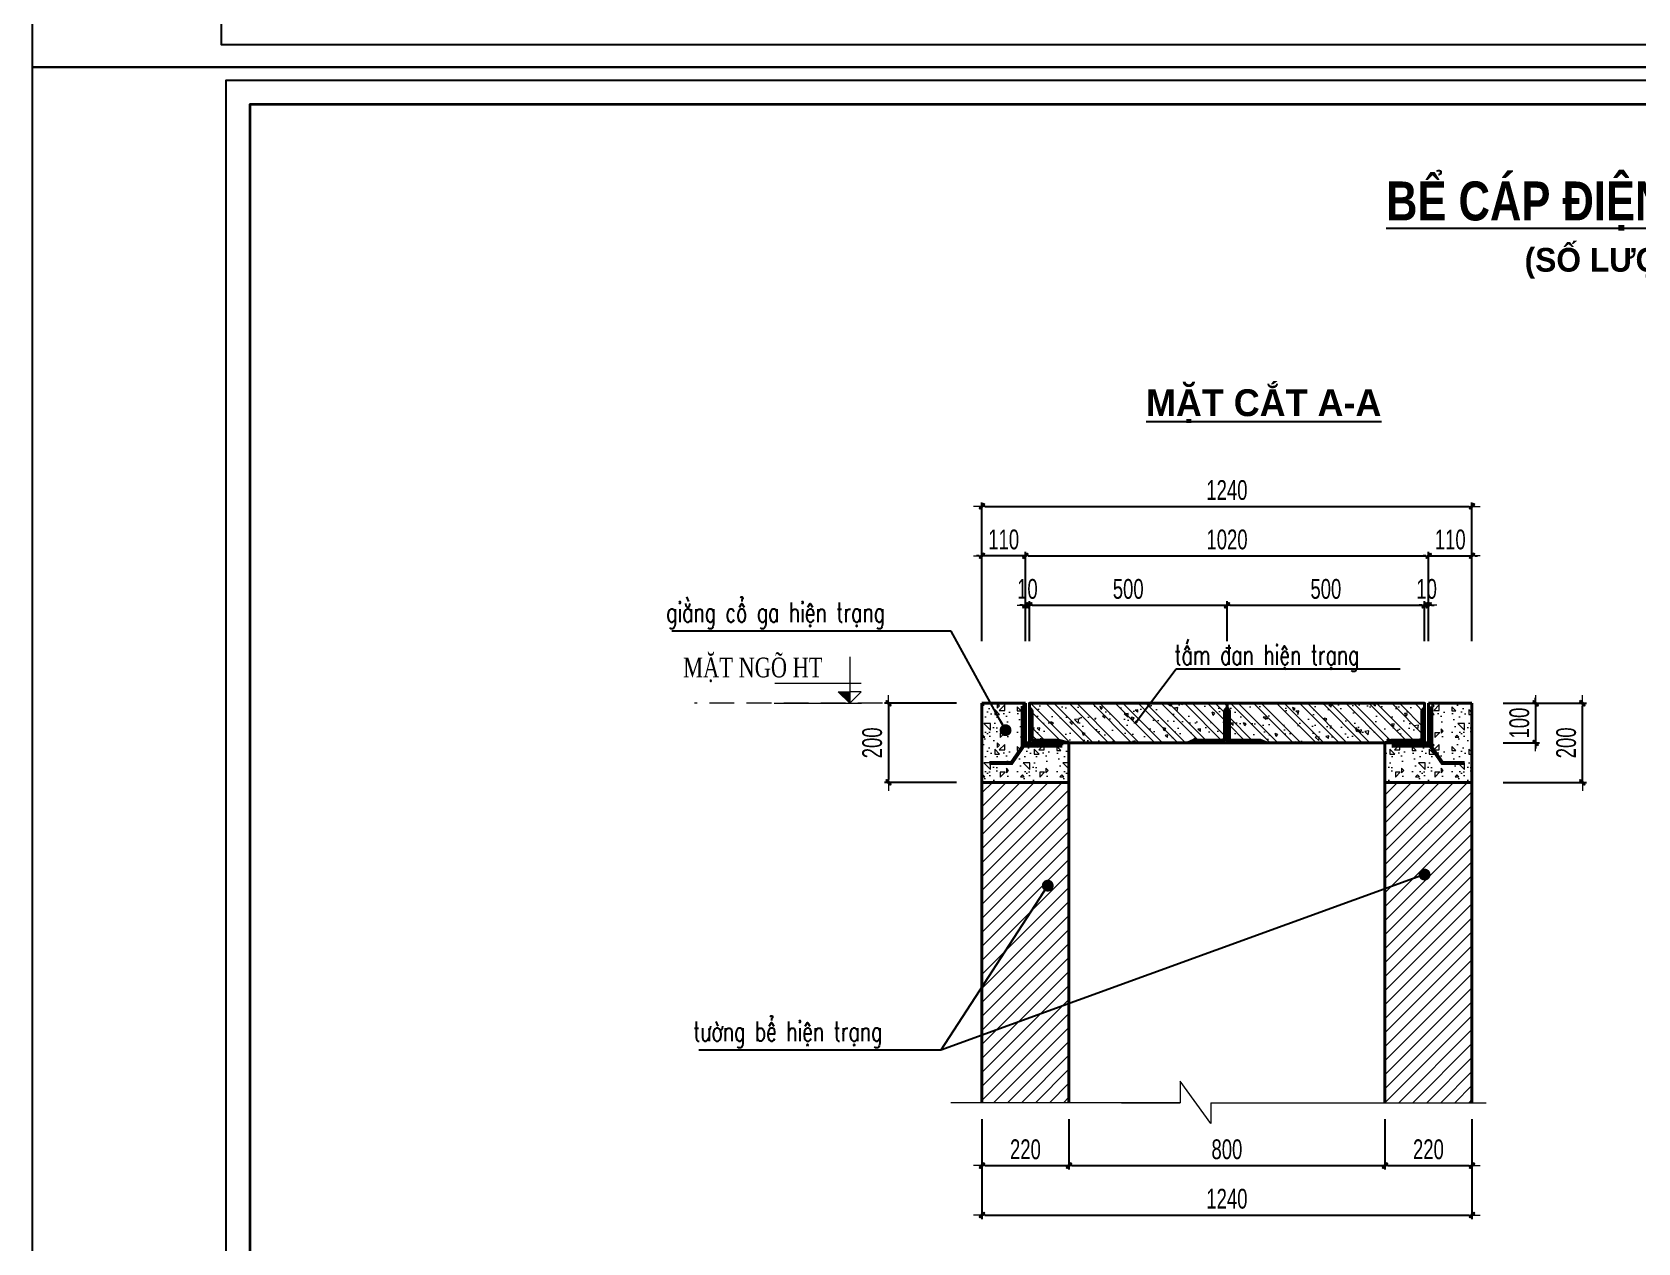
# Model space of a CAD drawing. Header units: inches. Extents: x -676 to 53517, y -16349 to 46516.
# Drawn here: x 26431 to 30494, y -6721 to -3659 of the extents above; entities that cross this region are included whole.
import ezdxf
from ezdxf.enums import TextEntityAlignment as Align

# ---------------------------------------------------------------- set-up
doc = ezdxf.new("R2010")
doc.units = ezdxf.units.IN
doc.header["$MEASUREMENT"] = 0
doc.linetypes.add('HIDDEN', pattern=[0.375, 0.25, -0.125])
for name, color, linetype, lineweight in [('113 - Ghi chu', 113, 'Continuous', 20), ('2 - Text2', 2, 'Continuous', 20), ('3 - Text1', 3, 'Continuous', 20), ('LC Dim', 8, 'Continuous', 18), ('LC Hatch', 252, 'Continuous', 9), ('LC MANH DUT', 35, 'HIDDEN', 5), ('LC Net dam2', 6, 'Continuous', 40), ('LC Text1', 3, 'Continuous', 20), ('LC Text2', 7, 'Continuous', 25), ('THEP', 1, 'Continuous', 35), ('THEPDOC', 1, 'Continuous', 40)]:
    doc.layers.add(name, color=color, linetype=linetype, lineweight=lineweight)
doc.layers.add('ENTTNTHIETKE1', color=2, linetype='Continuous')
doc.layers.add('KHUNGTEN', color=5, linetype='Continuous')
doc.styles.add('Arch-Dim', font='vnsimli.shx', dxfattribs={"width": 0.65})
doc.styles.add('EG 1', font='')
doc.styles.add('HOATBIF', font='hoatbif.shx', dxfattribs={"width": 0.7})
doc.styles.add('LC 1', font='')
doc.styles.add('LC3', font='', dxfattribs={"width": 0.8})
doc.styles.add('RMS2', font='vntimeh.shx', dxfattribs={"width": 0.75})
doc.styles.get('EG 1').set_extended_font_data('.VnAvantH', bold=True)
doc.styles.get('LC 1').set_extended_font_data('.VnAvantH', bold=True)
doc.styles.get('LC3').set_extended_font_data('.VnArialH', bold=True)
doc.dimstyles.new('1-100(1-25)', dxfattribs={"dimscale": 25, "dimtxt": 2.5, "dimasz": 0.35, "dimexe": 0.5, "dimexo": 0, "dimgap": 0.8, "dimtad": 1, "dimdec": 0, "dimzin": 0, "dimdsep": 46, "dimtxsty": 'HOATBIF', "dimblk1": 'DOT', "dimblk2": 'DOT', "dimsah": 1, "dimcen": -1, "dimdle": 1, "dimclrd": 256, "dimclre": 256, "dimclrt": 4, "dimadec": 3, "dimazin": 2, "dimtfac": 0.333333, "dimtdec": 0, "dimtix": 1, "dimtmove": 2, "dimatfit": 3, "dimldrblk": 'DOT', "dimfxl": 1, "dimtvp": 0.833333, "dimtolj": 1, "dimtzin": 0, "dimarcsym": 0})
pattern_1 = [(140, (69751.68, 13041.17), (6.902735, 78.89862), [8.25, -90.75]), (85, (69751.68, 13041.17), (-82.74113, -15.26265), [6.6, -72.6]), (190.4514, (69752.255, 13047.74), (-75.83835, 63.63603), [7.01142, -77.12563]), (136.1842, (69729.68, 13041.17), (18.2071, 117.39652), [12.375, -136.125]), (186.6356, (69731.2, 13050.95), (-107.15297, 102.8129), [10.51713, -115.68843]), (81.1842, (69729.68, 13041.17), (-107.15305, 102.8128), [9.9, -108.9]), (111, (69735.18, 13052.17), (44.28808, 65.65978), [8.25, -90.75]), (56, (69735.18, 13052.17), (-79.7665, 26.76469), [6.6, -72.6]), (161.4514, (69738.87, 13057.64), (-35.47835, 92.42449), [7.01142, -77.12563]), (127.5, (69751.68, 13041.168), (-36.618324, 1.337584), [0, -71.72, 0, -73.7, 0, -72.875]), (97.5, (69751.68, 13041.168), (-43.38529, 28.93765), [0, -42.02, 0, -70.07, 0, -27.775]), (57.5, (69751.68, 13016.638), (2.481036, 58.720468), [0, -27.5, 0, -85.8, 0, -113.85]), (47.5, (69751.68, 13005.64), (-11.01155, 64.15048), [0, -35.75, 0, -56.98, 0, -80.85]), (135, (69751.68, 13041.17), (-29.168155, -29.168155), []), (135, (69751.68, 13060.613), (-29.168155, -29.168155), [])]

# ---------------------------------------------------------------- blocks, each defined once
blk = doc.blocks.new('khung vpn')
at = {"layer": 'Defpoints'}
for p, q in [((52556.46, -4195.446), (52498.758, -4195.446)), ((52498.758, -4195.446), (52498.758, -4235.276)), ((52498.758, -4235.276), (52556.46, -4235.276))]:
    blk.add_line(p, q, dxfattribs=at)
at = {"layer": 'KHUNGTEN'}
blk.add_lwpolyline([(52556.243, -4234.885), (52502.048, -4234.885), (52502.048, -4195.662), (52556.243, -4195.662)], close=True, dxfattribs=at)
at = {"layer": 'THEP'}
blk.add_lwpolyline([(52555.832, -4234.474), (52502.459, -4234.474), (52502.459, -4196.073), (52555.832, -4196.073)], close=True, dxfattribs=at)
blk = doc.blocks.new('DOT')
at = {"layer": 'LC Dim'}
blk.add_line((-3, 0), (3, 0), dxfattribs=at)
at = {"layer": 'LC Dim', "color": 4}
blk.add_line((-1, -1), (1, 1), dxfattribs=at)
blk.add_lwpolyline([(0.5, 1), (-1, -0.5), (-0.5, -1), (1, 0.5)], close=True, dxfattribs=at)
blk = doc.blocks.new('*D873')
at = {"layer": 'Defpoints', "color": 0, "transparency": 16777216}
for p in [(29454.2, -5108.3), (28954.2, -5199.3), (29454.2, -5199.3)]:
    blk.add_point(p, dxfattribs=at)
at = {"layer": 'LC Dim', "lineweight": -2, "transparency": 16777216}
for p, q in [((28954.2, -5199.3), (28954.2, -5098.3)), ((28961.2, -5108.3), (29447.2, -5108.3)), ((29454.2, -5199.3), (29454.2, -5098.3))]:
    blk.add_line(p, q, dxfattribs=at)
at = {"layer": 'LC Dim', "lineweight": -2, "transparency": 16777216, "xscale": 7, "yscale": 7, "zscale": 7, "rotation": 180}
blk.add_blockref('DOT', (28954.2, -5108.3), dxfattribs=at)
at = {"layer": 'LC Dim', "lineweight": -2, "transparency": 16777216, "xscale": 7, "yscale": 7, "zscale": 7}
blk.add_blockref('DOT', (29454.2, -5108.3), dxfattribs=at)
at = {"layer": 'LC Dim', "color": 4, "transparency": 16777216, "insert": (29204.2, -5067.3), "char_height": 50, "attachment_point": 5, "style": 'HOATBIF'}
blk.add_mtext('\\A1;500', dxfattribs=at)
blk = doc.blocks.new('_Dot')
at = {"color": 0, "linetype": 'ByBlock', "lineweight": -2}
blk.add_line((-0.5, 0), (-1, 0), dxfattribs=at)
at = {"color": 0, "linetype": 'ByBlock', "const_width": 0.5}
blk.add_lwpolyline([(-0.25, 0, 1), (0.25, 0, 1)], format="xyb", close=True, dxfattribs=at)
blk = doc.blocks.new('*D874')
at = {"layer": 'Defpoints', "color": 0, "transparency": 16777216}
for p in [(29964.2, -5108.3), (29954.2, -5199.3), (29964.2, -5199.3)]:
    blk.add_point(p, dxfattribs=at)
at = {"layer": 'LC Dim', "lineweight": -2, "transparency": 16777216}
for p, q in [((29947.2, -5108.3), (29940.2, -5108.3)), ((29954.2, -5199.3), (29954.2, -5098.3)), ((29954.2, -5108.3), (29964.2, -5108.3)), ((29964.2, -5199.3), (29964.2, -5098.3)), ((29971.2, -5108.3), (29978.2, -5108.3))]:
    blk.add_line(p, q, dxfattribs=at)
at = {"layer": 'LC Dim', "lineweight": -2, "transparency": 16777216, "xscale": 7, "yscale": 7, "zscale": 7}
blk.add_blockref('DOT', (29954.2, -5108.3), dxfattribs=at)
at = {"layer": 'LC Dim', "lineweight": -2, "transparency": 16777216, "xscale": 7, "yscale": 7, "zscale": 7, "rotation": 180}
blk.add_blockref('DOT', (29964.2, -5108.3), dxfattribs=at)
at = {"layer": 'LC Dim', "color": 4, "transparency": 16777216, "insert": (29959.2, -5067.3), "char_height": 50, "attachment_point": 5, "style": 'HOATBIF'}
blk.add_mtext('\\A1;10', dxfattribs=at)
blk = doc.blocks.new('*D875')
at = {"layer": 'Defpoints', "color": 0, "transparency": 16777216}
for p in [(28944.2, -5108.3), (28944.2, -5199.3), (28954.2, -5199.3)]:
    blk.add_point(p, dxfattribs=at)
at = {"layer": 'LC Dim', "lineweight": -2, "transparency": 16777216}
for p, q in [((28937.2, -5108.3), (28930.2, -5108.3)), ((28944.2, -5199.3), (28944.2, -5098.3)), ((28954.2, -5108.3), (28944.2, -5108.3)), ((28954.2, -5199.3), (28954.2, -5098.3)), ((28961.2, -5108.3), (28968.2, -5108.3))]:
    blk.add_line(p, q, dxfattribs=at)
at = {"layer": 'LC Dim', "lineweight": -2, "transparency": 16777216, "xscale": 7, "yscale": 7, "zscale": 7}
blk.add_blockref('DOT', (28944.2, -5108.3), dxfattribs=at)
at = {"layer": 'LC Dim', "lineweight": -2, "transparency": 16777216, "xscale": 7, "yscale": 7, "zscale": 7, "rotation": 180}
blk.add_blockref('DOT', (28954.2, -5108.3), dxfattribs=at)
at = {"layer": 'LC Dim', "color": 4, "transparency": 16777216, "insert": (28949.2, -5067.3), "char_height": 50, "attachment_point": 5, "style": 'HOATBIF'}
blk.add_mtext('\\A1;10', dxfattribs=at)
blk = doc.blocks.new('*D876')
at = {"layer": 'Defpoints', "color": 0, "transparency": 16777216}
for p in [(28834.2, -4983.3), (28834.2, -5199.3), (28944.2, -5199.3)]:
    blk.add_point(p, dxfattribs=at)
at = {"layer": 'LC Dim', "lineweight": -2, "transparency": 16777216}
for p, q in [((28827.2, -4983.3), (28820.2, -4983.3)), ((28834.2, -5199.3), (28834.2, -4973.3)), ((28944.2, -4983.3), (28834.2, -4983.3)), ((28944.2, -5199.3), (28944.2, -4973.3)), ((28951.2, -4983.3), (28958.2, -4983.3))]:
    blk.add_line(p, q, dxfattribs=at)
at = {"layer": 'LC Dim', "lineweight": -2, "transparency": 16777216, "xscale": 7, "yscale": 7, "zscale": 7}
blk.add_blockref('DOT', (28834.2, -4983.3), dxfattribs=at)
at = {"layer": 'LC Dim', "lineweight": -2, "transparency": 16777216, "xscale": 7, "yscale": 7, "zscale": 7, "rotation": 180}
blk.add_blockref('DOT', (28944.2, -4983.3), dxfattribs=at)
at = {"layer": 'LC Dim', "color": 4, "transparency": 16777216, "insert": (28889.2, -4942.3), "char_height": 50, "attachment_point": 5, "style": 'HOATBIF'}
blk.add_mtext('\\A1;110', dxfattribs=at)
blk = doc.blocks.new('*D877')
at = {"layer": 'Defpoints', "color": 0, "transparency": 16777216}
for p in [(29964.2, -4983.3), (28944.2, -5199.3), (29964.2, -5199.3)]:
    blk.add_point(p, dxfattribs=at)
at = {"layer": 'LC Dim', "lineweight": -2, "transparency": 16777216}
for p, q in [((28944.2, -5199.3), (28944.2, -4973.3)), ((28951.2, -4983.3), (29957.2, -4983.3)), ((29964.2, -5199.3), (29964.2, -4973.3))]:
    blk.add_line(p, q, dxfattribs=at)
at = {"layer": 'LC Dim', "lineweight": -2, "transparency": 16777216, "xscale": 7, "yscale": 7, "zscale": 7, "rotation": 180}
blk.add_blockref('DOT', (28944.2, -4983.3), dxfattribs=at)
at = {"layer": 'LC Dim', "lineweight": -2, "transparency": 16777216, "xscale": 7, "yscale": 7, "zscale": 7}
blk.add_blockref('DOT', (29964.2, -4983.3), dxfattribs=at)
at = {"layer": 'LC Dim', "color": 4, "transparency": 16777216, "insert": (29454.2, -4942.3), "char_height": 50, "attachment_point": 5, "style": 'HOATBIF'}
blk.add_mtext('\\A1;1020', dxfattribs=at)
blk = doc.blocks.new('*D878')
at = {"layer": 'Defpoints', "color": 0, "transparency": 16777216}
for p in [(30073.7, -4983.3), (29964.2, -5199.3), (30073.7, -5199.3)]:
    blk.add_point(p, dxfattribs=at)
at = {"layer": 'LC Dim', "lineweight": -2, "transparency": 16777216}
for p, q in [((29957.2, -4983.3), (29950.2, -4983.3)), ((29964.2, -5199.3), (29964.2, -4973.3)), ((29964.2, -4983.3), (30073.7, -4983.3)), ((30073.7, -5199.3), (30073.7, -4973.3)), ((30080.7, -4983.3), (30087.7, -4983.3))]:
    blk.add_line(p, q, dxfattribs=at)
at = {"layer": 'LC Dim', "lineweight": -2, "transparency": 16777216, "xscale": 7, "yscale": 7, "zscale": 7}
blk.add_blockref('DOT', (29964.2, -4983.3), dxfattribs=at)
at = {"layer": 'LC Dim', "lineweight": -2, "transparency": 16777216, "xscale": 7, "yscale": 7, "zscale": 7, "rotation": 180}
blk.add_blockref('DOT', (30073.7, -4983.3), dxfattribs=at)
at = {"layer": 'LC Dim', "color": 4, "transparency": 16777216, "insert": (30018.9, -4942.3), "char_height": 50, "attachment_point": 5, "style": 'HOATBIF'}
blk.add_mtext('\\A1;110', dxfattribs=at)
blk = doc.blocks.new('*D879')
at = {"layer": 'Defpoints', "color": 0, "transparency": 16777216}
for p in [(30073.7, -4858.3), (28834.2, -5199.3), (30073.7, -5199.3)]:
    blk.add_point(p, dxfattribs=at)
at = {"layer": 'LC Dim', "lineweight": -2, "transparency": 16777216}
for p, q in [((28834.2, -5199.3), (28834.2, -4848.3)), ((28841.2, -4858.3), (30066.7, -4858.3)), ((30073.7, -5199.3), (30073.7, -4848.3))]:
    blk.add_line(p, q, dxfattribs=at)
at = {"layer": 'LC Dim', "lineweight": -2, "transparency": 16777216, "xscale": 7, "yscale": 7, "zscale": 7, "rotation": 180}
blk.add_blockref('DOT', (28834.2, -4858.3), dxfattribs=at)
at = {"layer": 'LC Dim', "lineweight": -2, "transparency": 16777216, "xscale": 7, "yscale": 7, "zscale": 7}
blk.add_blockref('DOT', (30073.7, -4858.3), dxfattribs=at)
at = {"layer": 'LC Dim', "color": 4, "transparency": 16777216, "insert": (29453.9, -4817.3), "char_height": 50, "attachment_point": 5, "style": 'HOATBIF'}
blk.add_mtext('\\A1;1240', dxfattribs=at)
blk = doc.blocks.new('*D880')
at = {"layer": 'Defpoints', "color": 0, "transparency": 16777216}
for p in [(28770.2, -5356.3), (28597.7, -5556.3), (28770.2, -5556.3)]:
    blk.add_point(p, dxfattribs=at)
at = {"layer": 'LC Dim', "lineweight": -2, "transparency": 16777216}
for p, q in [((28770.2, -5356.3), (28587.7, -5356.3)), ((28597.7, -5363.3), (28597.7, -5549.3)), ((28770.2, -5556.3), (28587.7, -5556.3))]:
    blk.add_line(p, q, dxfattribs=at)
at = {"layer": 'LC Dim', "lineweight": -2, "transparency": 16777216, "xscale": 7, "yscale": 7, "zscale": 7}
for p, rotation in [((28597.7, -5356.3), 90), ((28597.7, -5556.3), 270)]:
    blk.add_blockref('DOT', p, dxfattribs=dict(at, rotation=rotation))
at = {"layer": 'LC Dim', "color": 4, "transparency": 16777216, "insert": (28556.7, -5456.3), "char_height": 50, "attachment_point": 5, "rotation": 90, "style": 'HOATBIF'}
blk.add_mtext('\\A1;200', dxfattribs=at)
blk = doc.blocks.new('cao do 1')
at = {"layer": '113 - Ghi chu'}
blk.add_hatch(color=4, dxfattribs=at).paths.add_polyline_path([(145, 144), (0, 144), (0, 0)])
at = {"layer": '113 - Ghi chu', "color": 4, "ltscale": 50}
for p, q in [((-144, 247), (935, 247)), ((943, 0), (-148, 0))]:
    blk.add_line(p, q, dxfattribs=at)
for points in [[(0, 580), (0, 0)], [(0, 0), (-145, 144), (0, 144)], [(0, 0), (145, 144), (0, 144)]]:
    blk.add_lwpolyline(points, dxfattribs=at)
at = {"layer": '3 - Text1', "linetype": 'ByBlock', "style": 'RMS2', "width": 0.75}
blk.add_attdef('%%P0.00', text='', height=250, dxfattribs=at).set_placement((496, 448), align=Align.MIDDLE_CENTER)
blk = doc.blocks.new('*D902')
at = {"layer": 'Defpoints', "color": 0, "transparency": 16777216}
for p in [(28834.2, -6431.2), (29054.2, -6431.2), (29054.2, -6525.4)]:
    blk.add_point(p, dxfattribs=at)
at = {"layer": 'LC Dim', "lineweight": -2, "transparency": 16777216}
for p, q in [((28834.2, -6431.2), (28834.2, -6535.4)), ((29054.2, -6431.2), (29054.2, -6535.4)), ((28841.2, -6525.4), (29047.2, -6525.4))]:
    blk.add_line(p, q, dxfattribs=at)
at = {"layer": 'LC Dim', "lineweight": -2, "transparency": 16777216, "xscale": 7, "yscale": 7, "zscale": 7, "rotation": 180}
blk.add_blockref('DOT', (28834.2, -6525.4), dxfattribs=at)
at = {"layer": 'LC Dim', "lineweight": -2, "transparency": 16777216, "xscale": 7, "yscale": 7, "zscale": 7}
blk.add_blockref('DOT', (29054.2, -6525.4), dxfattribs=at)
at = {"layer": 'LC Dim', "color": 4, "transparency": 16777216, "insert": (28944.2, -6484.4), "char_height": 50, "attachment_point": 5, "style": 'HOATBIF'}
blk.add_mtext('\\A1;220', dxfattribs=at)
blk = doc.blocks.new('*D903')
at = {"layer": 'Defpoints', "color": 0, "transparency": 16777216}
for p in [(29853.7, -6407.5), (30073.7, -6407.5), (30073.7, -6525.4)]:
    blk.add_point(p, dxfattribs=at)
at = {"layer": 'LC Dim', "lineweight": -2, "transparency": 16777216}
for p, q in [((29853.7, -6407.5), (29853.7, -6535.4)), ((30073.7, -6407.5), (30073.7, -6535.4)), ((29860.7, -6525.4), (30066.7, -6525.4))]:
    blk.add_line(p, q, dxfattribs=at)
at = {"layer": 'LC Dim', "lineweight": -2, "transparency": 16777216, "xscale": 7, "yscale": 7, "zscale": 7, "rotation": 180}
blk.add_blockref('DOT', (29853.7, -6525.4), dxfattribs=at)
at = {"layer": 'LC Dim', "lineweight": -2, "transparency": 16777216, "xscale": 7, "yscale": 7, "zscale": 7}
blk.add_blockref('DOT', (30073.7, -6525.4), dxfattribs=at)
at = {"layer": 'LC Dim', "color": 4, "transparency": 16777216, "insert": (29963.7, -6484.4), "char_height": 50, "attachment_point": 5, "style": 'HOATBIF'}
blk.add_mtext('\\A1;220', dxfattribs=at)
blk = doc.blocks.new('*D871')
at = {"layer": 'Defpoints', "color": 0, "transparency": 16777216}
for p in [(29054.2, -6407.5), (29853.7, -6407.5), (29853.7, -6525.4)]:
    blk.add_point(p, dxfattribs=at)
at = {"layer": 'LC Dim', "lineweight": -2, "transparency": 16777216}
for p, q in [((29054.2, -6407.5), (29054.2, -6535.4)), ((29853.7, -6407.5), (29853.7, -6535.4)), ((29061.2, -6525.4), (29846.7, -6525.4))]:
    blk.add_line(p, q, dxfattribs=at)
at = {"layer": 'LC Dim', "lineweight": -2, "transparency": 16777216, "xscale": 7, "yscale": 7, "zscale": 7, "rotation": 180}
blk.add_blockref('DOT', (29054.2, -6525.4), dxfattribs=at)
at = {"layer": 'LC Dim', "lineweight": -2, "transparency": 16777216, "xscale": 7, "yscale": 7, "zscale": 7}
blk.add_blockref('DOT', (29853.7, -6525.4), dxfattribs=at)
at = {"layer": 'LC Dim', "color": 4, "transparency": 16777216, "insert": (29453.9, -6484.4), "char_height": 50, "attachment_point": 5, "style": 'HOATBIF'}
blk.add_mtext('\\A1;800', dxfattribs=at)
blk = doc.blocks.new('*D872')
at = {"layer": 'Defpoints', "color": 0, "transparency": 16777216}
for p in [(28834.2, -6407.5), (30073.7, -6407.5), (30073.7, -6650.4)]:
    blk.add_point(p, dxfattribs=at)
at = {"layer": 'LC Dim', "lineweight": -2, "transparency": 16777216}
for p, q in [((28834.2, -6407.5), (28834.2, -6660.4)), ((30073.7, -6407.5), (30073.7, -6660.4)), ((28841.2, -6650.4), (30066.7, -6650.4))]:
    blk.add_line(p, q, dxfattribs=at)
at = {"layer": 'LC Dim', "lineweight": -2, "transparency": 16777216, "xscale": 7, "yscale": 7, "zscale": 7, "rotation": 180}
blk.add_blockref('DOT', (28834.2, -6650.4), dxfattribs=at)
at = {"layer": 'LC Dim', "lineweight": -2, "transparency": 16777216, "xscale": 7, "yscale": 7, "zscale": 7}
blk.add_blockref('DOT', (30073.7, -6650.4), dxfattribs=at)
at = {"layer": 'LC Dim', "color": 4, "transparency": 16777216, "insert": (29453.9, -6609.4), "char_height": 50, "attachment_point": 5, "style": 'HOATBIF'}
blk.add_mtext('\\A1;1240', dxfattribs=at)
blk = doc.blocks.new('*D863')
at = {"layer": 'Defpoints', "color": 0, "transparency": 16777216}
for p in [(30152.4, -5356.3), (30353.3, -5356.3), (30152.4, -5556.3)]:
    blk.add_point(p, dxfattribs=at)
at = {"layer": 'LC Dim', "lineweight": -2, "transparency": 16777216}
for p, q in [((30152.4, -5356.3), (30363.3, -5356.3)), ((30353.3, -5549.3), (30353.3, -5363.3)), ((30152.4, -5556.3), (30363.3, -5556.3))]:
    blk.add_line(p, q, dxfattribs=at)
at = {"layer": 'LC Dim', "lineweight": -2, "transparency": 16777216, "xscale": 7, "yscale": 7, "zscale": 7}
for p, rotation in [((30353.3, -5356.3), 90), ((30353.3, -5556.3), 270)]:
    blk.add_blockref('DOT', p, dxfattribs=dict(at, rotation=rotation))
at = {"layer": 'LC Dim', "color": 4, "transparency": 16777216, "insert": (30312.3, -5456.3), "char_height": 50, "attachment_point": 5, "rotation": 90, "style": 'HOATBIF'}
blk.add_mtext('\\A1;200', dxfattribs=at)
blk = doc.blocks.new('*D864')
at = {"layer": 'Defpoints', "color": 0, "transparency": 16777216}
for p in [(30152.4, -5356.3), (30152.4, -5456.3), (30234.8, -5456.3)]:
    blk.add_point(p, dxfattribs=at)
at = {"layer": 'LC Dim', "lineweight": -2, "transparency": 16777216}
for p, q in [((30152.4, -5356.3), (30244.8, -5356.3)), ((30234.8, -5349.3), (30234.8, -5342.3)), ((30234.8, -5356.3), (30234.8, -5456.3)), ((30152.4, -5456.3), (30244.8, -5456.3)), ((30234.8, -5463.3), (30234.8, -5470.3))]:
    blk.add_line(p, q, dxfattribs=at)
at = {"layer": 'LC Dim', "lineweight": -2, "transparency": 16777216, "xscale": 7, "yscale": 7, "zscale": 7}
for p, rotation in [((30234.8, -5356.3), 270), ((30234.8, -5456.3), 90)]:
    blk.add_blockref('DOT', p, dxfattribs=dict(at, rotation=rotation))
at = {"layer": 'LC Dim', "color": 4, "transparency": 16777216, "insert": (30193.8, -5406.3), "char_height": 50, "attachment_point": 5, "rotation": 90, "style": 'HOATBIF'}
blk.add_mtext('\\A1;100', dxfattribs=at)
blk = doc.blocks.new('TIEUDE1')
at = {"layer": '2 - Text2', "color": 7, "style": 'EG 1'}
blk.add_attdef('TIªU§Ò', text='', height=5, dxfattribs=at).set_placement((0, 0), align=Align.BOTTOM_CENTER)
blk.add_attdef('TL', text='', height=3, dxfattribs=at).set_placement((0, -2), align=Align.TOP_CENTER)
blk = doc.blocks.new('*D785')
at = {"layer": 'Defpoints', "color": 0, "transparency": 16777216}
for p in [(29954.2, -5108.3), (29454.2, -5199.3), (29954.2, -5199.3)]:
    blk.add_point(p, dxfattribs=at)
at = {"layer": 'LC Dim', "lineweight": -2, "transparency": 16777216}
for p, q in [((29454.2, -5199.3), (29454.2, -5098.3)), ((29461.2, -5108.3), (29947.2, -5108.3)), ((29954.2, -5199.3), (29954.2, -5098.3))]:
    blk.add_line(p, q, dxfattribs=at)
at = {"layer": 'LC Dim', "lineweight": -2, "transparency": 16777216, "xscale": 7, "yscale": 7, "zscale": 7, "rotation": 180}
blk.add_blockref('DOT', (29454.2, -5108.3), dxfattribs=at)
at = {"layer": 'LC Dim', "lineweight": -2, "transparency": 16777216, "xscale": 7, "yscale": 7, "zscale": 7}
blk.add_blockref('DOT', (29954.2, -5108.3), dxfattribs=at)
at = {"layer": 'LC Dim', "color": 4, "transparency": 16777216, "insert": (29704.2, -5067.3), "char_height": 50, "attachment_point": 5, "style": 'HOATBIF'}
blk.add_mtext('\\A1;500', dxfattribs=at)
blk = doc.blocks.new('TIEUDE2')
at = {"layer": 'LC Text2', "color": 7, "style": 'LC 1'}
blk.add_attdef('%%UTIªU§Ò', text='', height=3.5, dxfattribs=at).set_placement((0, 0), align=Align.BOTTOM_CENTER)
blk.add_attdef('TL', text='', height=2.2, dxfattribs=at).set_placement((0, -1.8), align=Align.TOP_CENTER)

msp = doc.modelspace()

# ---------------------------------------------------------------- hatches: boundary and pattern name
at = {"layer": 'LC Hatch'}
h = msp.add_hatch(dxfattribs=at)
h.set_pattern_fill('CONC2', color=256, scale=100, style=0, pattern_type=2)
h.set_pattern_definition([(0, (90499.37, 58159.64), (0, 100), [0, -100]), (0, (90428.73, 58202.87), (0, 100), [0, -100]), (0, (90431.86, 58185.27), (0, 100), [0, -100]), (0, (90467.08, 58193.48), (0, 100), [0, -100]), (0, (90448.1, 58222.24), (0, 100), [0, -100]), (0, (90443.01, 58209.52), (0, 100), [0, -100]), (0, (90452.02, 58230.85), (0, 100), [0, -100]), (0, (90438.12, 58239.26), (0, 100), [0, -100]), (0, (90457.3, 58217.35), (0, 100), [0, -100]), (0, (90425.21, 58217.74), (0, 100), [0, -100]), (0, (90489.2, 58218.13), (0, 100), [0, -100]), (0, (90503.68, 58220.87), (0, 100), [0, -100]), (0, (90496.24, 58210.7), (0, 100), [0, -100]), (0, (90498.39, 58197), (0, 100), [0, -100]), (0, (90472.37, 58208.94), (0, 100), [0, -100]), (0, (90471.58, 58181.35), (0, 100), [0, -100]), (0, (90471.58, 58172.74), (0, 100), [0, -100]), (0, (90424.23, 58170.79), (0, 100), [0, -100]), (0, (90463.76, 58182.53), (0, 100), [0, -100]), (0, (90464.15, 58149.27), (0, 100), [0, -100]), (0, (90453.39, 58170.59), (0, 100), [0, -100]), (0, (90454.17, 58160.81), (0, 100), [0, -100]), (0, (90441.25, 58153.57), (0, 100), [0, -100]), (0, (90447.91, 58166.88), (0, 100), [0, -100]), (0, (90443.21, 58170.98), (0, 100), [0, -100]), (45, (90496.07, 58167.91), (0, 100.00003), [8, -133.4214]), (135, (90501.73, 58173.57), (-100.00003, 0), [8, -133.4214]), (270, (90496.07, 58179.23), (100, -2e-14), [11.3137, -88.6863]), (180, (90492.6, 58169.19), (-1e-14, -100), [12, -88]), (270, (90480.6, 58169.19), (100, -2e-14), [12, -88]), (45, (90480.6, 58157.186), (0, 100.00003), [16.9706, -124.4508]), (90, (90455.59, 58176.1), (-100, 6e-15), [16.8, -83.2]), (180, (90455.59, 58192.9), (-1e-14, -100), [16.8, -83.2]), (315, (90438.79, 58192.9), (100.00003, -2e-14), [23.7588, -117.6626]), (135, (90441.36, 58158.12), (-100.00003, 0), [7, -134.4214]), (225, (90436.41, 58163.07), (-1e-14, -100.00003), [7, -134.4214]), (0, (90431.46, 58158.12), (0, 100), [9.8995, -90.1005]), (0, (90477.91, 58225.72), (0, 100), [13.75, -86.25]), (90, (90491.66, 58225.72), (-100, 6e-15), [13.75, -86.25]), (225, (90491.664, 58239.475), (-1e-14, -100.00003), [19.4454, -121.9759]), (270, (90466.35, 58227.72), (100, -2e-14), [12.5, -87.5]), (0, (90466.35, 58215.22), (0, 100), [12.5, -87.5]), (135, (90478.85, 58215.22), (-100.00003, 0), [17.6777, -123.7437]), (45, (90472.71, 58231.57), (0, 100.00003), [8.5, -132.9214]), (135, (90478.72, 58237.58), (-100.00003, 0), [8.5, -132.9214]), (270, (90472.71, 58243.59), (100, -2e-14), [12.0208, -87.9792]), (135, (90433.445, 58224.37), (-100.00003, 0), [14.1421, -127.2792]), (0, (90423.44, 58224.37), (0, 100), [10, -90]), (270, (90423.44, 58234.37), (100, -2e-14), [10, -90])])
h.paths.add_polyline_path([(28944.2, -5456.3), (28944.2, -5356.3), (28834.2, -5356.3), (28834.2, -5556.3), (29054.2, -5556.3), (29054.2, -5456.3), (28954.2, -5456.3)])
h = msp.add_hatch(dxfattribs=at)
h.set_pattern_fill('BTCT', color=256, scale=11, angle=90, style=0)
h.set_pattern_definition(pattern_1)
h.paths.add_polyline_path([(29454.2, -5456.3), (29454.2, -5356.3), (28954.2, -5356.3), (28954.2, -5456.3)])
h = msp.add_hatch(dxfattribs=at)
h.set_pattern_fill('BTCT', color=256, scale=11, angle=90, style=0)
h.set_pattern_definition(pattern_1)
h.paths.add_polyline_path([(29454.2, -5456.3), (29454.2, -5356.3), (29954.2, -5356.3), (29954.2, -5456.3)])
h = msp.add_hatch(dxfattribs=at)
h.set_pattern_fill('CONC2', color=256, scale=100, style=0, pattern_type=2)
h.set_pattern_definition([(0, (90298.87, 58159.64), (0, 100), [0, -100]), (0, (90228.23, 58202.87), (0, 100), [0, -100]), (0, (90231.36, 58185.27), (0, 100), [0, -100]), (0, (90266.58, 58193.48), (0, 100), [0, -100]), (0, (90247.6, 58222.24), (0, 100), [0, -100]), (0, (90242.51, 58209.52), (0, 100), [0, -100]), (0, (90251.52, 58230.85), (0, 100), [0, -100]), (0, (90237.62, 58239.26), (0, 100), [0, -100]), (0, (90256.8, 58217.35), (0, 100), [0, -100]), (0, (90224.71, 58217.74), (0, 100), [0, -100]), (0, (90288.7, 58218.13), (0, 100), [0, -100]), (0, (90303.18, 58220.87), (0, 100), [0, -100]), (0, (90295.74, 58210.7), (0, 100), [0, -100]), (0, (90297.89, 58197), (0, 100), [0, -100]), (0, (90271.87, 58208.94), (0, 100), [0, -100]), (0, (90271.08, 58181.35), (0, 100), [0, -100]), (0, (90271.08, 58172.74), (0, 100), [0, -100]), (0, (90223.73, 58170.79), (0, 100), [0, -100]), (0, (90263.26, 58182.53), (0, 100), [0, -100]), (0, (90263.65, 58149.27), (0, 100), [0, -100]), (0, (90252.89, 58170.59), (0, 100), [0, -100]), (0, (90253.67, 58160.81), (0, 100), [0, -100]), (0, (90240.75, 58153.57), (0, 100), [0, -100]), (0, (90247.41, 58166.88), (0, 100), [0, -100]), (0, (90242.71, 58170.98), (0, 100), [0, -100]), (45, (90295.57, 58167.91), (0, 100.00003), [8, -133.4214]), (135, (90301.23, 58173.57), (-100.00003, 0), [8, -133.4214]), (270, (90295.57, 58179.23), (100, -2e-14), [11.3137, -88.6863]), (180, (90292.1, 58169.19), (-1e-14, -100), [12, -88]), (270, (90280.1, 58169.19), (100, -2e-14), [12, -88]), (45, (90280.1, 58157.186), (0, 100.00003), [16.9706, -124.4508]), (90, (90255.09, 58176.1), (-100, 6e-15), [16.8, -83.2]), (180, (90255.09, 58192.9), (-1e-14, -100), [16.8, -83.2]), (315, (90238.29, 58192.9), (100.00003, -2e-14), [23.7588, -117.6626]), (135, (90240.86, 58158.12), (-100.00003, 0), [7, -134.4214]), (225, (90235.91, 58163.07), (-1e-14, -100.00003), [7, -134.4214]), (0, (90230.96, 58158.12), (0, 100), [9.8995, -90.1005]), (0, (90277.41, 58225.72), (0, 100), [13.75, -86.25]), (90, (90291.16, 58225.72), (-100, 6e-15), [13.75, -86.25]), (225, (90291.164, 58239.475), (-1e-14, -100.00003), [19.4454, -121.9759]), (270, (90265.85, 58227.72), (100, -2e-14), [12.5, -87.5]), (0, (90265.85, 58215.22), (0, 100), [12.5, -87.5]), (135, (90278.35, 58215.22), (-100.00003, 0), [17.6777, -123.7437]), (45, (90272.21, 58231.57), (0, 100.00003), [8.5, -132.9214]), (135, (90278.22, 58237.58), (-100.00003, 0), [8.5, -132.9214]), (270, (90272.21, 58243.59), (100, -2e-14), [12.0208, -87.9792]), (135, (90232.945, 58224.37), (-100.00003, 0), [14.1421, -127.2792]), (0, (90222.94, 58224.37), (0, 100), [10, -90]), (270, (90222.94, 58234.37), (100, -2e-14), [10, -90])])
h.paths.add_polyline_path([(30073.7, -5356.3), (29963.7, -5356.3), (29963.7, -5456.3), (29863.7, -5456.3), (29853.7, -5456.3), (29853.7, -5556.3), (30073.7, -5556.3)])
h = msp.add_hatch(dxfattribs=at)
h.set_pattern_fill('ANSI31', color=256, scale=200, style=0)
h.set_pattern_definition([(45, (41592.36, 58157.97), (-17.67767, 17.67767), [])])
h.paths.add_polyline_path([(29054.2, -5556.3), (28834.2, -5556.3), (28834.2, -6366.5), (29054.2, -6366.5)])
h.paths.add_polyline_path([(30073.7, -5556.3), (29853.7, -5556.3), (29853.7, -6216.3), (29853.7, -6366.5), (30073.7, -6366.5)])

# ---------------------------------------------------------------- linework, layer by layer
msp.add_line((29413.1, -6366.5, 0), (30109.5, -6366.5, 0), dxfattribs=at)
at = {"layer": 'LC Hatch', "elevation": 0}
for points in [[(29413.1, -6366.5), (29413.1, -6418.9), (29335.3, -6312), (29335.3, -6366.5), (28755.7, -6366.5)], [(29186.9, -6366.5), (29335.3, -6366.5)]]:
    msp.add_lwpolyline(points, dxfattribs=at)
at = {"layer": 'LC MANH DUT', "ltscale": 250}
msp.add_line((28770.2, -5356.3, 0), (28107, -5356.3, 0), dxfattribs=at)
at = {"layer": 'LC Net dam2'}
for p, q in [((28834.2, -5356.3, 0), (28834.2, -6366.5, 0)), ((28834.2, -5356.3, 0), (28944.2, -5356.3, 0)), ((28944.2, -5356.3, 0), (28944.2, -5456.3, 0)), ((29454.2, -5356.3, 0), (29454.2, -5456.3, 0)), ((29454.2, -5356.3, 0), (29454.2, -5456.3, 0)), ((29964.2, -5356.3, 0), (29964.2, -5456.3, 0)), ((29964.2, -5356.3, 0), (30073.7, -5356.3, 0)), ((30073.7, -5356.3, 0), (30073.7, -5556.3, 0)), ((30073.7, -5556.3, 0), (30073.7, -5356.3, 0)), ((30073.7, -5356.3, 0), (30073.7, -6366.5, 0)), ((28944.2, -5456.3, 0), (29054.2, -5456.3, 0)), ((29054.2, -5456.3, 0), (29054.2, -6366.5, 0)), ((29853.7, -5456.3, 0), (29853.7, -5556.3, 0)), ((29853.7, -5456.3, 0), (29964.2, -5456.3, 0)), ((28834.2, -5556.3, 0), (29054.2, -5556.3, 0)), ((29853.7, -5556.3, 0), (29853.7, -6216.3, 0)), ((29853.7, -5556.3, 0), (30073.7, -5556.3, 0)), ((29853.7, -6216.3, 0), (29853.7, -6366.5, 0))]:
    msp.add_line(p, q, dxfattribs=at)
at = {"layer": 'LC Net dam2', "elevation": 0}
for points in [[(28954.2, -5456.3), (28954.2, -5356.3), (29954.2, -5356.3), (29954.2, -5456.3)], [(29054.2, -5456.3), (28954.2, -5456.3), (28954.2, -5366.3), (28961.2, -5374.3), (28961.2, -5449.3), (29027.7, -5449.3)], [(29354.7, -5456.3), (29454.2, -5456.3), (29454.2, -5366.3), (29448.2, -5374.3), (29448.2, -5449.3), (29370.2, -5449.3)], [(29553.7, -5456.3), (29454.2, -5456.3), (29454.2, -5366.3), (29460.2, -5374.3), (29460.2, -5449.3), (29538.2, -5449.3)], [(29854.7, -5456.3), (29954.2, -5456.3), (29954.2, -5366.3), (29948.2, -5374.3), (29948.2, -5449.3), (29870.2, -5449.3)], [(29864.2, -5456.3), (29954.2, -5456.3), (29954.2, -5366.3), (29947.2, -5374.3), (29947.2, -5449.3), (29870.7, -5449.3)]]:
    msp.add_lwpolyline(points, close=True, dxfattribs=at)
msp.add_lwpolyline([(29954.2, -5456.3), (29954.2, -5356.3)], dxfattribs=at)
at = {"layer": 'THEPDOC', "linetype": 'Continuous', "const_width": 10, "elevation": 0}
for points in [[(28937.2, -5363.3), (28937.2, -5463.3), (29037.2, -5463.3)], [(29971.5, -5363.8), (29971.5, -5463.8), (29871.5, -5463.8)], [(28944.2, -5456.3), (28909.2, -5506.9), (28852.6, -5506.9)], [(29963.7, -5456.3), (29998.7, -5506.9), (30055.3, -5506.9)]]:
    msp.add_lwpolyline(points, dxfattribs=at)

# ---------------------------------------------------------------- block references
at = {"layer": 'ENTTNTHIETKE1', "color": 6}
for p, xscale, yscale, zscale in [((-7616177, 612810.5, 0), 145.5769351532813, 145.5769351532813, 145.5769351532813), ((-7802758.8, 621922.9, 0), 149.130958465209, 149.130958465209, 149.130958465209)]:
    msp.add_blockref('khung vpn', p, dxfattribs=dict(at, xscale=xscale, yscale=yscale, zscale=zscale))
at = {"layer": 'LC Hatch'}
ref = msp.add_blockref('cao do 1', (28499.6, -5356.3, 0), dxfattribs=dict(at, xscale=-0.2024182619788917, yscale=0.2024182619643398, zscale=0.2024182619783406))
ref.add_attrib('%%P0.00', 'mÆt ngâ ht', dxfattribs={"layer": '3 - Text1', "linetype": 'ByBlock', "height": 50, "style": 'RMS2', "width": 0.75}).set_placement((28254.6, -5265.7, 0), align=Align.MIDDLE_CENTER)
at = {"layer": 'LC Text2'}
ref = msp.add_blockref('TIEUDE1', (30568.8, -4164.8, 0), dxfattribs=dict(at, xscale=20.00000000004366, yscale=20.00000000004366, zscale=20.00000000004366))
ref.add_attrib('TIªU§Ò', '%%UbÓ c¸p ®iÖn hiÖn tr¹ng', dxfattribs={"color": 7, "height": 98.488, "style": 'LC3', "width": 0.8}).set_placement((30568.8, -4164.8, 0), align=Align.BOTTOM_CENTER)
ref.add_attrib('TL', '(sè l\xadîng: 1 bÓ)', dxfattribs={"color": 7, "height": 60, "style": 'LC 1'}).set_placement((30568.8, -4204.8, 0), align=Align.TOP_CENTER)
ref = msp.add_blockref('TIEUDE2', (29547, -4650.5, 0), dxfattribs=dict(at, xscale=20.00000014482849, yscale=20.00000014482849, zscale=20.00000014482849, rotation=359.999216292062))
ref.add_attrib('%%UTIªU§Ò', '%%UmÆt c¾t a-a', dxfattribs={"color": 7, "height": 67.923, "rotation": 359.9992, "style": 'LC 1'}).set_placement((29547, -4650.5, 0), align=Align.BOTTOM_CENTER)

# ---------------------------------------------------------------- texts
at = {"layer": 'LC Text1', "style": 'Arch-Dim', "width": 0.7}
for s, p in [('gi»ng cæ ga hiÖn tr¹ng', (28035.2, -5151.3, 0)), ('tÊm ®an hiÖn tr¹ng', (29321, -5258.8, 0)), ('t\xadêng bÓ hiÖn tr¹ng', (28103.6, -6210.8, 0))]:
    msp.add_text(s, height=50, dxfattribs=at).set_placement(p)

# ---------------------------------------------------------------- dimensions: what is measured, and where the dimension line sits
at = {"layer": 'LC Dim'}
for base, p1, p2, picture, middle in [((30073.6793572, -4858.3320296, 0.0001172), (28834.1793572, -5199.3320296, 0.0001172), (30073.6793572, -5199.3320296, 0.0001172), '*D879', (29453.9293572, -4817.3320296, 0.0001172)), ((28834.2, -4983.3, 0), (28944.2, -5199.3, 0), (28834.2, -5199.3, 0), '*D876', (28889.2, -4942.3, 0)), ((29964.2, -4983.3, 0), (28944.2, -5199.3, 0), (29964.2, -5199.3, 0), '*D877', (29454.2, -4942.3, 0)), ((30073.6793572, -4983.3320296, 0.0001172), (29964.1793572, -5199.3320296, 0.0001172), (30073.6793572, -5199.3320296, 0.0001172), '*D878', (30018.9293572, -4942.3320296, 0.0001172)), ((28944.2, -5108.3, 0), (28954.2, -5199.3, 0), (28944.2, -5199.3, 0), '*D875', (28949.2, -5067.3, 0)), ((29454.2, -5108.3, 0), (28954.2, -5199.3, 0), (29454.2, -5199.3, 0), '*D873', (29204.2, -5067.3, 0)), ((29954.2, -5108.3, 0), (29454.2, -5199.3, 0), (29954.2, -5199.3, 0), '*D785', (29704.2, -5067.3, 0)), ((29964.2, -5108.3, 0), (29954.2, -5199.3, 0), (29964.2, -5199.3, 0), '*D874', (29959.2, -5067.3, 0)), ((30073.6793572, -6650.435824, 0.0001172), (28834.1793572, -6407.5410053, 0.0001172), (30073.6793572, -6407.5410053, 0.0001172), '*D872', (29453.9293572, -6609.435824, 0.0001172)), ((29853.6793572, -6525.435824, 0.0001172), (29054.1793572, -6407.5410053, 0.0001172), (29853.6793572, -6407.5410053, 0.0001172), '*D871', (29453.9293572, -6484.435824, 0.0001172)), ((30073.7, -6525.4, 0), (29853.7, -6407.5, 0), (30073.7, -6407.5, 0), '*D903', (29963.7, -6484.4, 0)), ((29054.2, -6525.4, 0), (28834.2, -6431.2, 0), (29054.2, -6431.2, 0), '*D902', (28944.2, -6484.4, 0))]:
    dim = msp.add_linear_dim(base=base, p1=p1, p2=p2, dimstyle='1-100(1-25)', override={"dimscale": 20}, dxfattribs=at)
    dim.commit()
    dim.dimension.update_dxf_attribs({"geometry": picture, "text_midpoint": middle})
for base, p1, p2, picture, middle in [((28597.7, -5556.3, 0), (28770.2, -5356.3, 0), (28770.2, -5556.3, 0), '*D880', (28556.7, -5456.3, 0)), ((30353.3, -5356.3, 0), (30152.4, -5556.3, 0), (30152.4, -5356.3, 0), '*D863', (30312.3, -5456.3, 0)), ((30234.8, -5456.3, 0), (30152.4, -5356.3, 0), (30152.4, -5456.3, 0), '*D864', (30193.8, -5406.3, 0))]:
    dim = msp.add_linear_dim(base=base, p1=p1, p2=p2, angle=90, dimstyle='1-100(1-25)', override={"dimscale": 20}, dxfattribs=at)
    dim.commit()
    dim.dimension.update_dxf_attribs({"geometry": picture, "text_midpoint": middle})

# ---------------------------------------------------------------- leaders
for points, override in [([(28894, -5424.3, 0), (28756.7, -5173.8, 0), (28049.7, -5173.8, 0)], {"dimscale": 20, "dimasz": 1.5}), ([(29224.7, -5403.3, 0), (29325.5, -5269.3, 0), (29892.2, -5269.3, 0)], {"dimscale": 20}), ([(29954.1, -5789.5, 0), (28730.1, -6233.3, 0), (28118.1, -6233.3, 0)], {"dimscale": 20, "dimasz": 1.5}), ([(29000.7, -5817.4, 0), (28730.1, -6233.3, 0), (28118.1, -6233.3, 0)], {"dimscale": 20, "dimasz": 1.5})]:
    msp.add_leader(points, dimstyle='1-100(1-25)', override=override, dxfattribs=at)

doc.saveas('drawing.dxf')
